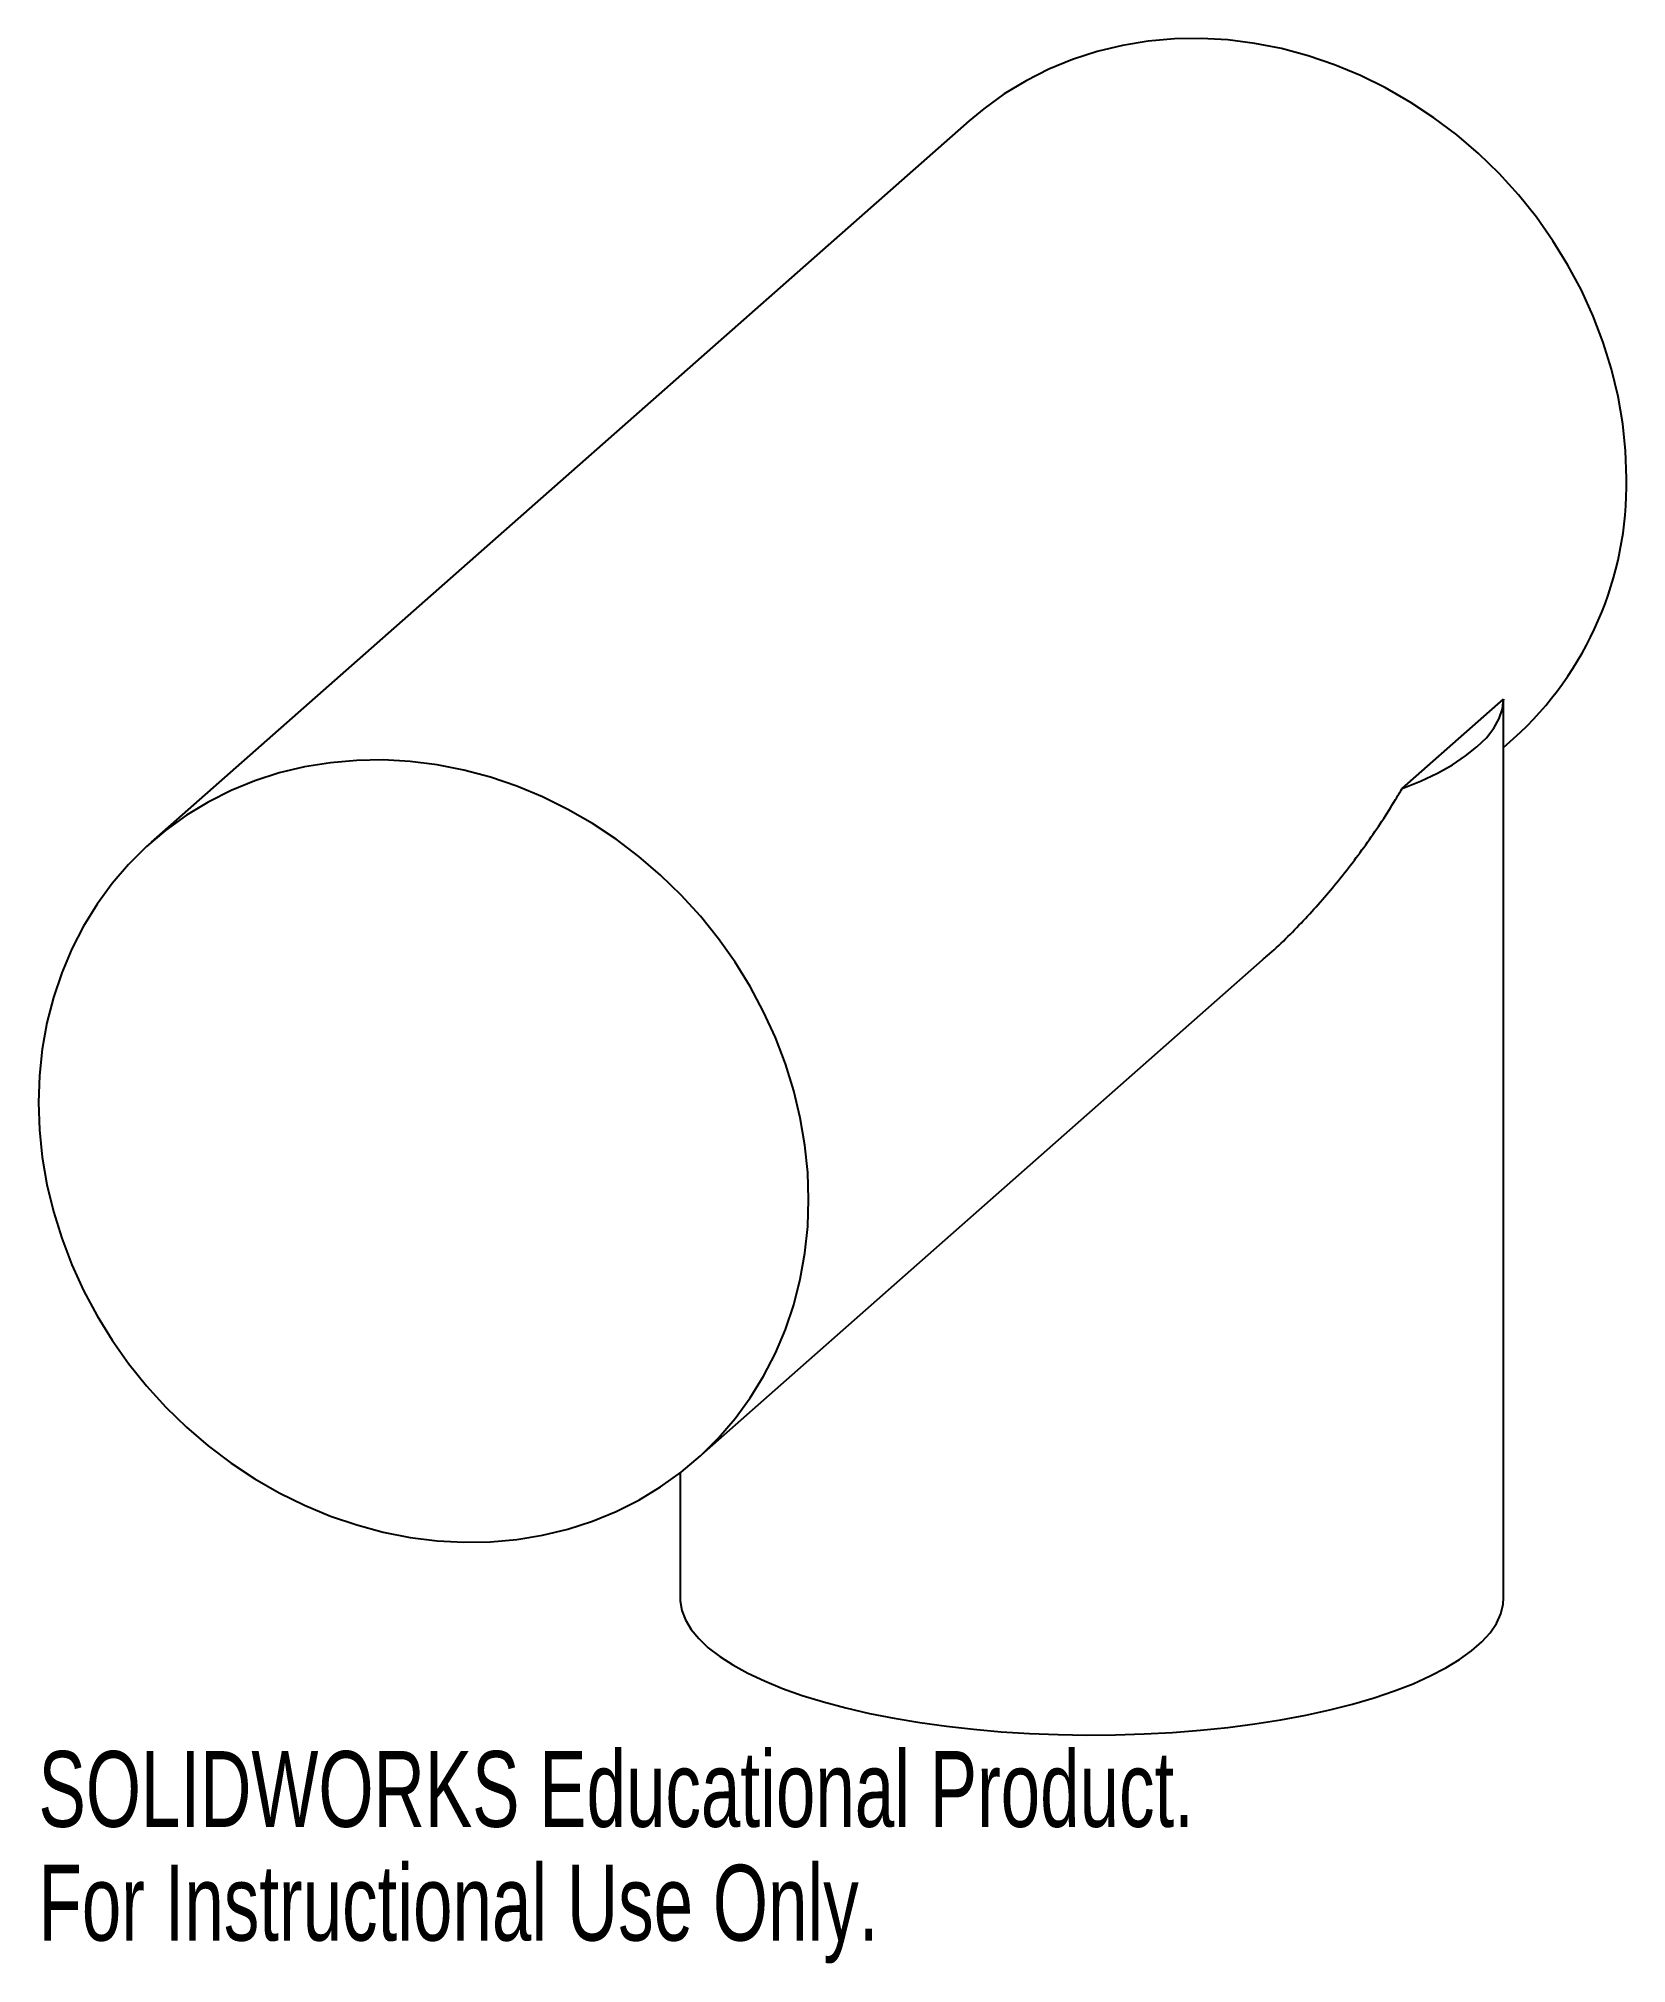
# Paper-space layout '_Dimetric' of a CAD drawing. Header units: inches. Extents: x -4.23 to -0.25, y -2.78 to 2.05.
import ezdxf

# ---------------------------------------------------------------- set-up
doc = ezdxf.new("R2010")
doc.units = ezdxf.units.IN
doc.header["$MEASUREMENT"] = 0
doc.styles.add('SLDTEXTSTYLE0', font='TXT', dxfattribs={"width": 0.7})

psp = doc.layouts.new('_Dimetric')

# ---------------------------------------------------------------- linework, layer by layer
at = {"color": 7, "linetype": 'Continuous', "lineweight": 25}
for p, q in [((-1.8981, 1.8462), (-3.9512, 0.0356)), ((-0.8111, 0.1701), (-0.5564, 0.3948)), ((-0.5564, 0.3948), (-0.5567, 0.3919)), ((-0.5564, -1.8608), (-0.5564, 0.3919)), ((-0.5564, 0.2736), (-0.531, 0.296)), ((-2.5841, -1.5146), (-1.1613, -0.2599)), ((-2.6233, -1.5471), (-2.6233, -1.8608))]:
    psp.add_line(p, q, dxfattribs=at)
at = {"color": 7, "linetype": 'Continuous', "lineweight": 25, "flags": 128}
for points in [[(-0.2478, 0.9493), (-0.2502, 1.0176), (-0.2572, 1.0861), (-0.269, 1.1546), (-0.2853, 1.2226), (-0.3061, 1.2899), (-0.3314, 1.3562), (-0.361, 1.421), (-0.3947, 1.4842), (-0.4325, 1.5453), (-0.474, 1.6041), (-0.5192, 1.6604), (-0.5677, 1.7137), (-0.6194, 1.764), (-0.674, 1.8108), (-0.7312, 1.8541), (-0.7908, 1.8935), (-0.8524, 1.9289), (-0.9158, 1.9602), (-0.9807, 1.9871), (-1.0467, 2.0095), (-1.1135, 2.0274), (-1.1808, 2.0407), (-1.2483, 2.0492), (-1.3156, 2.0529), (-1.3824, 2.0518), (-1.4484, 2.046), (-1.5133, 2.0354), (-1.5767, 2.0202), (-1.6383, 2.0003), (-1.6979, 1.9759), (-1.7551, 1.947), (-1.8097, 1.9139), (-1.8614, 1.8767), (-1.8981, 1.8462)], [(-0.8111, 0.1701), (-0.7648, 0.1892), (-0.7226, 0.2093), (-0.6848, 0.2303), (-0.6516, 0.2522), (-0.6231, 0.2748), (-0.5996, 0.2981), (-0.5811, 0.3218), (-0.5677, 0.3459), (-0.5594, 0.3703), (-0.5564, 0.3948)], [(-2.301, -0.8613), (-2.3033, -0.7931), (-2.3104, -0.7245), (-2.3221, -0.6561), (-2.3384, -0.588), (-2.3593, -0.5207), (-2.3845, -0.4545), (-2.4141, -0.3896), (-2.4478, -0.3265), (-2.4856, -0.2654), (-2.5271, -0.2065), (-2.5723, -0.1503), (-2.6208, -0.0969), (-2.6725, -0.0467), (-2.7271, 0.0001), (-2.7843, 0.0434), (-2.8439, 0.0828), (-2.9055, 0.1182), (-2.9689, 0.1495), (-3.0338, 0.1764), (-3.0998, 0.1989), (-3.1666, 0.2168), (-3.2339, 0.23), (-3.3014, 0.2385), (-3.3687, 0.2422), (-3.4355, 0.2412), (-3.5015, 0.2353), (-3.5664, 0.2248), (-3.6298, 0.2095), (-3.6915, 0.1896), (-3.751, 0.1652), (-3.8083, 0.1363), (-3.8628, 0.1033), (-3.9145, 0.066), (-3.9631, 0.0249), (-4.0082, -0.0199), (-4.0498, -0.0683), (-4.0875, -0.1199), (-4.1212, -0.1746), (-4.1508, -0.232), (-4.1761, -0.2918), (-4.1969, -0.3539), (-4.2133, -0.4178), (-4.225, -0.4833), (-4.232, -0.5501), (-4.2344, -0.6177), (-4.232, -0.686), (-4.225, -0.7545), (-4.2133, -0.823), (-4.1969, -0.891), (-4.1761, -0.9583), (-4.1508, -1.0246), (-4.1212, -1.0894), (-4.0875, -1.1526), (-4.0498, -1.2137), (-4.0082, -1.2725), (-3.9631, -1.3288), (-3.9145, -1.3821), (-3.8628, -1.4324), (-3.8083, -1.4792), (-3.751, -1.5225), (-3.6915, -1.5619), (-3.6298, -1.5973), (-3.5664, -1.6286), (-3.5015, -1.6555), (-3.4355, -1.6779), (-3.3687, -1.6958), (-3.3014, -1.7091), (-3.2339, -1.7176), (-3.1666, -1.7213), (-3.0998, -1.7202), (-3.0338, -1.7144), (-2.9689, -1.7038), (-2.9055, -1.6886), (-2.8439, -1.6687), (-2.7843, -1.6443), (-2.7271, -1.6154), (-2.6725, -1.5823), (-2.6208, -1.5451), (-2.5723, -1.504), (-2.5271, -1.4591), (-2.4856, -1.4108), (-2.4478, -1.3592), (-2.4141, -1.3045), (-2.3845, -1.2471), (-2.3593, -1.1872), (-2.3384, -1.1252), (-2.3221, -1.0613), (-2.3104, -0.9958), (-2.3033, -0.929), (-2.301, -0.8613)], [(-2.6233, -1.8608), (-2.6231, -1.8686), (-2.6189, -1.8926), (-2.6098, -1.9164), (-2.5956, -1.94), (-2.5766, -1.9632), (-2.5528, -1.9859), (-2.5242, -2.008), (-2.4912, -2.0293), (-2.4537, -2.0499), (-2.412, -2.0695), (-2.3663, -2.0881), (-2.3169, -2.1056), (-2.2638, -2.1219), (-2.2076, -2.137), (-2.1483, -2.1507), (-2.0862, -2.1629), (-2.0218, -2.1737), (-1.9552, -2.183)], [(-1.9552, -2.183), (-1.8869, -2.1907), (-1.8172, -2.1968), (-1.7463, -2.2013), (-1.6746, -2.2041), (-1.6026, -2.2052), (-1.5305, -2.2047), (-1.4586, -2.2025), (-1.3874, -2.1986), (-1.3172, -2.1931), (-1.2484, -2.1859), (-1.1812, -2.1772), (-1.1159, -2.1669), (-1.053, -2.1551), (-0.9927, -2.1419), (-0.9354, -2.1274), (-0.8812, -2.1115), (-0.8304, -2.0944), (-0.7834, -2.0762), (-0.7403, -2.0569), (-0.7013, -2.0367), (-0.6666, -2.0156), (-0.6365, -1.9937), (-0.611, -1.9713), (-0.5902, -1.9482), (-0.5744, -1.9248), (-0.5635, -1.901), (-0.5575, -1.877), (-0.5564, -1.8608)]]:
    psp.add_lwpolyline(points, dxfattribs=at)
at = {"color": 7, "linetype": 'Continuous', "lineweight": 25}
psp.add_arc((-1.1074, 0.9339), 0.8597, 312.1039, 1.0318, dxfattribs=at)
psp.add_open_spline([(-1.1616, -0.2596), (-1.1577, -0.2563), (-1.1213, -0.2258), (-1.0582, -0.1618), (-0.9735, -0.0665), (-0.8964, 0.0354), (-0.8437, 0.1155), (-0.8166, 0.161), (-0.8111, 0.1701)], degree=3, knots=[0, 0, 0, 0, 0.026371, 0.251095, 0.477554, 0.708763, 0.941342, 1, 1, 1, 1], dxfattribs=at)

# ---------------------------------------------------------------- texts
at = {"color": 7, "linetype": 'Continuous', "char_height": 0.1903, "attachment_point": 1, "style": 'SLDTEXTSTYLE0'}
for s, insert in [('SOLIDWORKS Educational Product.', (-4.2344, -2.2454)), ('For Instructional Use Only.', (-4.2344, -2.5308))]:
    psp.add_mtext(s, dxfattribs=dict(at, insert=insert))

doc.saveas('drawing.dxf')
